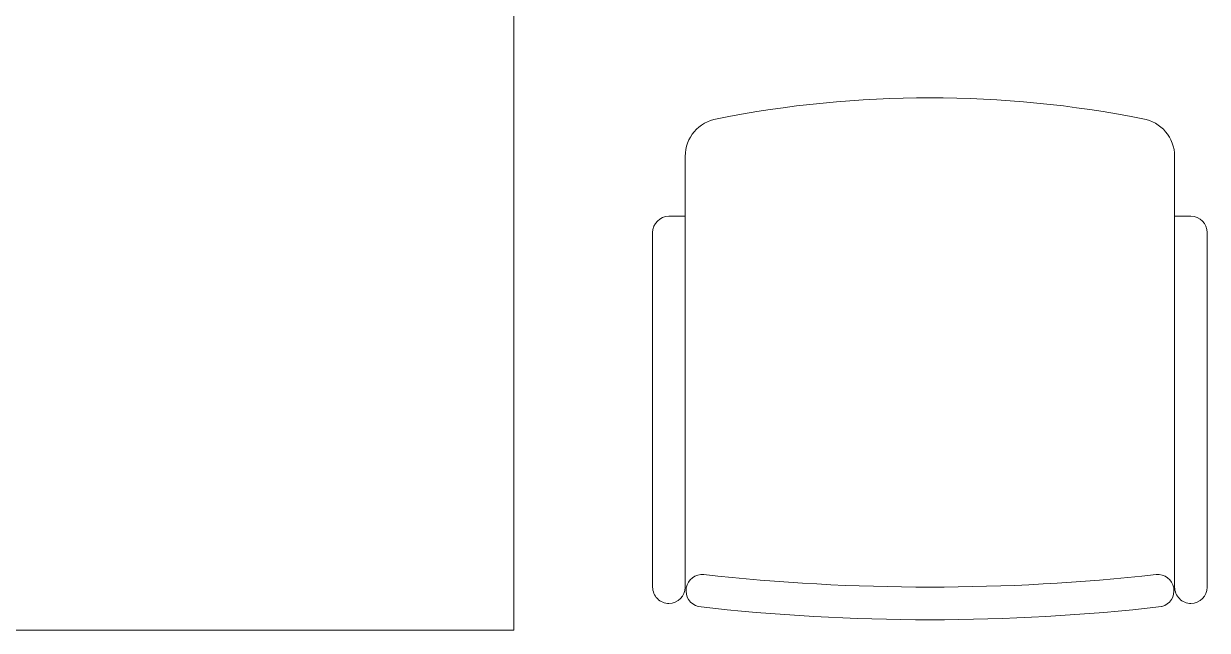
# Model space of a CAD drawing. Header units: inches. Extents: x -501855 to 57169, y -29325 to 19878.
# Drawn here: x 32496 to 33584, y -8891 to -8333 of the extents above; entities that cross this region are included whole.
import ezdxf

# ---------------------------------------------------------------- set-up
doc = ezdxf.new("R2010")
doc.units = ezdxf.units.IN
doc.header["$LTSCALE"] = 25
doc.header["$MEASUREMENT"] = 0
doc.linetypes.add('DASHDOT', pattern=[25.4, 12.7, -6.35, 0, -6.35])
doc.layers.get('0').update_dxf_attribs({"color": 8})
for name, color, linetype, lineweight in [('00-Ground Floor$0$LOADING', 253, 'Continuous', 5), ('00-Ground Floor$0$NEW Wall', 166, 'Continuous', 5), ('E-LITE-CLNG-CNDT', 6, 'DASHDOT', 35)]:
    doc.layers.add(name, color=color, linetype=linetype, lineweight=lineweight)

# ---------------------------------------------------------------- blocks, each defined once
blk = doc.blocks.new('00-Ground Floor$0$GF21016-P')
at = {"layer": '00-Ground Floor$0$LOADING', "extrusion": (-1.24384e-09, -1.20261e-09, -1)}
for p, q in [((0.0128, 0.0179), (0.0128, 0.4136)), ((0.4628, 0.0179), (0.4628, 0.4136)), ((-0.0022, 0.3585), (0.0128, 0.3585)), ((0.4778, 0.3585), (0.4628, 0.3585)), ((-0.0172, 0.0179), (-0.0172, 0.3435)), ((0.4928, 0.0179), (0.4928, 0.3435)), ((0.4778, 0.0029), (0.4778, 0.0029))]:
    blk.add_line(p, q, dxfattribs=at)
for centre, radius, start, end in [((-0.2378, -0.5362), 1.0036, 78.7568, 101.2432), ((-0.0478, 0.4136), 0.035, 0, 80.6557), ((-0.4278, 0.4136), 0.035, 99.3443, 180), ((0.0022, 0.3435), 0.015, 0, 90), ((-0.4778, 0.3435), 0.015, 90, 180), ((-0.0284, 0.0145), 0.015, 284.3864, 95.5209), ((-0.2378, 1.8928), 1.8749, 263.6341, 276.3659), ((-0.4471, 0.0145), 0.015, 84.4791, 255.6136), ((0.0022, 0.0179), 0.015, 270, 0), ((0.0022, 0.0179), 0.015, 180, 270), ((-0.4778, 0.0179), 0.015, 270, 0), ((-0.4778, 0.0179), 0.015, 180, 270), ((-0.2378, 1.8734), 1.8855, 263.5119, 276.4881)]:
    blk.add_arc(centre, radius, start, end, dxfattribs=at)
blk = doc.blocks.new('*X160')
at = {"color": 0}
for p, q in [((13, 1), (13, 1)), ((13, 1), (13, 1)), ((13, 1), (13, 1)), ((13, 1), (13, 1)), ((13, 1), (13, 1)), ((13, 1), (13, 1)), ((13, 1), (13, 1)), ((13, 1), (13, 1)), ((13, 1), (13, 1)), ((13, 1), (13, 1)), ((13, 1), (13, 1)), ((13, 1), (13, 1)), ((13, 1), (13, 1)), ((13, 1), (13, 1)), ((13, 1), (13, 1)), ((13, 1), (14, 1)), ((13, 1), (14, 1)), ((13, 1), (14, 1)), ((13, 1), (13, 1)), ((13, 1), (13, 1)), ((13, 1), (13, 1)), ((13, 1), (13, 1)), ((13, 1), (13, 1)), ((13, 1), (13, 1)), ((13, 1), (13, 1)), ((13, 1), (13, 1)), ((13, 1), (13, 1)), ((13, 1), (13, 1)), ((13, 1), (13, 1)), ((13, 1), (13, 1)), ((13, 1), (13, 1)), ((13, 1), (13, 1)), ((13, 1), (13, 1)), ((13, 1), (13, 1)), ((13, 1), (13, 1)), ((13, 1), (13, 1)), ((13, 1), (13, 1)), ((13, 1), (13, 1)), ((13, 1), (13, 1)), ((13, 1), (13, 1)), ((13, 1), (13, 1)), ((13, 1), (13, 1)), ((13, 1), (13, 1)), ((13, 1), (13, 1)), ((13, 1), (13, 1)), ((13, 1), (13, 1)), ((13, 1), (13, 1)), ((13, 1), (13, 1)), ((13, 1), (13, 1)), ((13, 1), (13, 1)), ((13, 1), (13, 1)), ((13, 1), (13, 1)), ((13, 1), (13, 1)), ((13, 1), (13, 1)), ((13, 1), (13, 1)), ((13, 1), (13, 1)), ((13, 1), (13, 1)), ((13, 1), (13, 1)), ((13, 1), (13, 1)), ((13, 1), (13, 1)), ((13, 1), (13, 1)), ((13, 1), (13, 1)), ((13, 1), (13, 1)), ((13, 1), (13, 1)), ((13, 1), (13, 1)), ((13, 1), (13, 1)), ((13, 1), (13, 1)), ((13, 1), (13, 1)), ((13, 1), (13, 1)), ((13, 1), (13, 1)), ((13, 1), (13, 1)), ((13, 1), (13, 1)), ((13, 1), (13, 1)), ((13, 1), (13, 1)), ((13, 1), (13, 1)), ((13, 1), (13, 1)), ((13, 1), (13, 1)), ((13, 1), (13, 1)), ((13, 1), (13, 1)), ((13, 1), (13, 1)), ((13, 1), (13, 1)), ((13, 1), (13, 1)), ((13, 1), (13, 1)), ((13, 1), (13, 1)), ((13, 1), (13, 1)), ((13, 1), (13, 1)), ((13, 1), (13, 1)), ((13, 1), (13, 1)), ((13, 1), (13, 1)), ((13, 1), (13, 1)), ((13, 1), (13, 1)), ((13, 1), (13, 1)), ((13, 1), (13, 1)), ((13, 1), (13, 1)), ((13, 1), (13, 1)), ((13, 1), (13, 1)), ((13, 1), (13, 1)), ((13, 1), (13, 1)), ((13, 1), (13, 1)), ((13, 1), (13, 1)), ((13, 1), (13, 1)), ((13, 1), (13, 1)), ((13, 1), (13, 1)), ((13, 1), (13, 1)), ((13, 1), (13, 1)), ((13, 1), (13, 1)), ((13, 1), (13, 1)), ((13, 1), (13, 1)), ((13, 1), (13, 1)), ((13, 1), (13, 1)), ((13, 1), (13, 1)), ((13, 1), (13, 1)), ((13, 1), (13, 1)), ((13, 1), (13, 1)), ((13, 1), (13, 1)), ((13, 1), (13, 1)), ((13, 1), (13, 1)), ((13, 1), (13, 1)), ((13, 1), (13, 1)), ((13, 1), (13, 1)), ((13, 1), (13, 1)), ((13, 1), (13, 1)), ((13, 1), (13, 1)), ((13, 1), (14, 1)), ((13, 0), (13, 0)), ((13, 0), (13, 0)), ((13, 0), (13, 0)), ((13, 0), (13, 0)), ((13, 0), (13, 0)), ((13, 0), (13, 0)), ((13, 0), (13, 0)), ((13, 0), (13, 0)), ((13, 0), (13, 0)), ((13, 0), (13, 0)), ((13, 0), (13, 0)), ((13, 0), (13, 0)), ((13, 0), (13, 0)), ((13, 0), (13, 0)), ((13, 0), (13, 0)), ((13, 0), (13, 0)), ((13, 0), (13, 0)), ((13, 0), (13, 0)), ((13, 0), (13, 0)), ((13, 0), (13, 0)), ((13, 0), (13, 0)), ((13, 0), (13, 0)), ((13, 0), (13, 0)), ((13, 0), (13, 0)), ((13, 0), (13, 0)), ((13, 0), (13, 0)), ((13, 0), (13, 0)), ((13, 0), (13, 0)), ((13, 0), (13, 0)), ((13, 0), (13, 0)), ((13, 0), (13, 0)), ((13, 0), (13, 0)), ((13, 0), (13, 0)), ((13, 0), (13, 0)), ((13, 0), (13, 0)), ((13, 0), (13, 0)), ((13, 0), (13, 0)), ((13, 0), (13, 0)), ((13, 0), (13, 0)), ((13, 0), (13, 0)), ((13, 0), (13, 0)), ((13, 0), (13, 0)), ((13, 0), (13, 0)), ((13, 0), (13, 0)), ((13, 0), (13, 0)), ((13, 0), (13, 0)), ((13, 0), (13, 0)), ((13, 0), (13, 0)), ((13, 0), (14, 0)), ((13, 0), (14, 0)), ((13, 0), (13, 0)), ((13, 0), (14, 0)), ((14, 1), (14, 1)), ((14, 1), (14, 1)), ((14, 1), (14, 1)), ((14, 1), (14, 1)), ((14, 1), (14, 1)), ((14, 1), (14, 1)), ((14, 1), (14, 1)), ((14, 1), (14, 1)), ((14, 1), (14, 1)), ((14, 1), (14, 1)), ((14, 1), (14, 1)), ((14, 1), (14, 1)), ((14, 1), (14, 1)), ((14, 1), (14, 1)), ((14, 1), (14, 1)), ((14, 1), (14, 1)), ((14, 1), (14, 1)), ((14, 1), (14, 1)), ((14, 1), (14, 1)), ((14, 1), (14, 1)), ((14, 1), (14, 1)), ((14, 1), (14, 1)), ((14, 1), (14, 1)), ((14, 1), (14, 1)), ((14, 1), (14, 1)), ((14, 1), (14, 1)), ((14, 1), (14, 1)), ((14, 1), (14, 1)), ((14, 1), (14, 1)), ((14, 1), (14, 1)), ((14, 1), (14, 1)), ((14, 1), (14, 1)), ((14, 1), (14, 1)), ((14, 1), (14, 1)), ((14, 1), (14, 1)), ((14, 1), (14, 1)), ((14, 1), (14, 1)), ((14, 1), (14, 1)), ((14, 1), (14, 1)), ((14, 1), (14, 1)), ((14, 1), (14, 1)), ((14, 1), (14, 1)), ((14, 1), (14, 1)), ((14, 1), (14, 1)), ((14, 1), (14, 1)), ((14, 1), (14, 1)), ((14, 1), (14, 1)), ((14, 1), (14, 1)), ((14, 1), (14, 1)), ((14, 1), (14, 1)), ((14, 1), (14, 1)), ((14, 1), (14, 1)), ((14, 1), (14, 1)), ((14, 1), (14, 1)), ((14, 1), (14, 1)), ((14, 1), (14, 1)), ((14, 1), (14, 1)), ((14, 1), (14, 1)), ((14, 1), (14, 1)), ((14, 1), (14, 1)), ((14, 1), (14, 1)), ((14, 1), (14, 1)), ((14, 1), (14, 1)), ((14, 1), (14, 1)), ((14, 1), (14, 1)), ((14, 1), (14, 1)), ((14, 1), (14, 1)), ((14, 1), (14, 1)), ((14, 1), (14, 1)), ((14, 1), (14, 1)), ((14, 1), (14, 1)), ((14, 1), (14, 1)), ((14, 1), (14, 1)), ((14, 1), (14, 1)), ((14, 1), (14, 1)), ((14, 1), (14, 1)), ((14, 1), (14, 1)), ((14, 1), (14, 1)), ((14, 1), (14, 1)), ((14, 1), (14, 1)), ((14, 1), (14, 1)), ((14, 1), (14, 1)), ((14, 1), (14, 1)), ((14, 1), (14, 1)), ((14, 1), (14, 1)), ((14, 1), (14, 1)), ((14, 1), (14, 1)), ((14, 1), (14, 1)), ((14, 1), (14, 1)), ((14, 1), (14, 1)), ((14, 1), (14, 1)), ((14, 1), (14, 1)), ((14, 1), (14, 1)), ((14, 1), (14, 1)), ((14, 0), (14, 0)), ((14, 0), (14, 0)), ((14, 0), (14, 0)), ((14, 0), (14, 0)), ((14, 0), (14, 0)), ((14, 0), (14, 0)), ((14, 0), (14, 0)), ((14, 0), (14, 0)), ((14, 0), (14, 0)), ((14, 0), (14, 0)), ((14, 0), (14, 0)), ((14, 0), (14, 0)), ((14, 0), (14, 0)), ((14, 0), (14, 0)), ((14, 0), (14, 0)), ((14, 0), (14, 0)), ((14, 0), (14, 0)), ((14, 0), (14, 0)), ((14, 0), (14, 0)), ((14, 0), (14, 0)), ((14, 0), (14, 0)), ((14, 0), (14, 0)), ((14, 0), (14, 0)), ((14, 0), (14, 0)), ((14, 0), (14, 0)), ((14, 0), (14, 0)), ((14, 0), (14, 0)), ((14, 0), (14, 0)), ((14, 0), (14, 0)), ((14, 0), (14, 0)), ((14, 0), (14, 0)), ((14, 0), (14, 0)), ((14, 0), (14, 0)), ((14, 0), (14, 0)), ((14, 0), (14, 0)), ((14, 0), (14, 0)), ((14, 0), (14, 0)), ((14, 0), (14, 0)), ((14, 0), (14, 0)), ((14, 0), (14, 0)), ((14, 0), (14, 0)), ((14, 0), (14, 0)), ((14, 0), (14, 0)), ((14, 0), (14, 0)), ((14, 0), (14, 0)), ((14, 0), (14, 0)), ((14, 0), (14, 0)), ((14, 0), (14, 0)), ((13, 0), (13, 0)), ((13, 0), (14, 0)), ((13, 0), (13, 0)), ((13, 0), (14, 0)), ((13, 0), (13, 0)), ((13, 0), (14, 0)), ((13, 0), (13, 0)), ((13, 0), (13, 0)), ((13, 0), (13, 0)), ((13, 0), (13, 0)), ((13, 0), (14, 0)), ((13, 0), (13, 0)), ((13, 0), (14, 0)), ((13, 0), (13, 0)), ((13, 0), (14, 0)), ((13, 0), (13, 0)), ((13, 0), (14, 0)), ((13, 0), (13, 0)), ((13, 0), (14, 0)), ((13, 0), (13, 0)), ((13, 0), (14, 0)), ((13, 0), (13, 0)), ((13, 0), (14, 0)), ((13, 0), (13, 0)), ((13, 0), (13, 0)), ((13, 0), (13, 0)), ((13, 0), (14, 0)), ((13, 0), (13, 0)), ((13, 0), (14, 0)), ((13, 0), (13, 0)), ((13, 0), (14, 0)), ((13, 0), (13, 0)), ((13, 0), (14, 0)), ((13, 0), (13, 0)), ((13, 0), (13, 0)), ((13, 0), (13, 0)), ((13, 0), (13, 0)), ((13, 0), (13, 0)), ((13, 0), (13, 0)), ((13, 0), (13, 0)), ((13, 0), (13, 0)), ((13, 0), (13, 0)), ((13, 0), (13, 0)), ((13, 0), (13, 0)), ((13, 0), (13, 0)), ((13, 0), (13, 0)), ((13, 0), (13, 0)), ((13, 0), (13, 0)), ((13, 0), (13, 0)), ((13, 0), (13, 0)), ((13, 0), (13, 0)), ((13, 0), (13, 0)), ((13, 0), (13, 0)), ((13, 0), (13, 0)), ((13, 0), (13, 0)), ((13, 0), (13, 0)), ((13, 0), (13, 0)), ((13, 0), (13, 0)), ((13, 0), (13, 0)), ((13, 0), (13, 0)), ((13, 0), (13, 0)), ((13, 0), (13, 0)), ((13, 0), (13, 0)), ((13, 0), (13, 0)), ((13, -1), (13, -1)), ((13, -1), (13, -1)), ((13, -1), (13, -1)), ((13, -1), (13, -1)), ((13, -1), (13, -1)), ((13, -1), (14, -1)), ((13, -1), (13, -1)), ((14, 0), (14, 0)), ((14, 0), (14, 0)), ((14, 0), (14, 0)), ((14, 0), (14, 0)), ((14, 0), (14, 0)), ((14, 0), (14, 0)), ((14, 0), (14, 0)), ((14, 0), (14, 0)), ((14, 0), (14, 0)), ((14, 0), (14, 0)), ((14, 0), (14, 0)), ((14, 0), (14, 0)), ((14, 0), (14, 0)), ((14, 0), (14, 0)), ((14, 0), (14, 0)), ((13, 0), (14, 0)), ((14, 0), (14, 0)), ((14, 0), (14, 0)), ((14, 0), (14, 0)), ((14, 0), (14, 0)), ((14, 0), (14, 0)), ((14, 0), (14, 0)), ((14, 0), (14, 0)), ((14, 0), (14, 0)), ((14, 0), (14, 0)), ((14, 0), (14, 0)), ((14, 0), (14, 0)), ((14, 0), (14, 0)), ((14, 0), (14, 0)), ((14, 0), (14, 0)), ((14, 0), (14, 0)), ((14, 0), (14, 0)), ((14, 0), (14, 0)), ((14, 0), (14, 0)), ((14, 0), (14, 0)), ((14, 0), (14, 0)), ((14, 0), (14, 0)), ((14, 0), (14, 0)), ((14, 0), (14, 0)), ((14, 0), (14, 0)), ((14, 0), (14, 0)), ((14, 0), (14, 0)), ((14, 0), (14, 0)), ((14, 0), (14, 0)), ((14, 0), (14, 0)), ((14, 0), (14, 0)), ((14, 0), (14, 0)), ((14, 0), (14, 0)), ((14, 0), (14, 0)), ((14, 0), (14, 0)), ((14, -1), (14, -1)), ((14, -1), (14, -1)), ((14, -1), (14, -1)), ((14, -1), (14, -1)), ((14, -1), (14, -1))]:
    blk.add_line(p, q, dxfattribs=at)
blk = doc.blocks.new('*X159')
at = {"color": 0}
for p, q in [((5, 3), (5, 3)), ((5, 3), (5, 3)), ((5, 3), (5, 3)), ((5, 3), (5, 3)), ((5, 3), (5, 3)), ((5, 3), (5, 3)), ((5, 3), (5, 3)), ((5, 3), (5, 3)), ((5, 3), (5, 3)), ((5, 3), (5, 3)), ((5, 3), (5, 3)), ((5, 3), (5, 3)), ((5, 3), (5, 3)), ((5, 3), (5, 3)), ((5, 3), (5, 3)), ((5, 3), (5, 3)), ((5, 3), (5, 3)), ((5, 3), (5, 3)), ((5, 3), (5, 3)), ((5, 3), (5, 3)), ((5, 3), (5, 3)), ((5, 3), (5, 3)), ((5, 3), (5, 3)), ((5, 3), (5, 3)), ((5, 3), (5, 3)), ((5, 3), (5, 3)), ((5, 3), (5, 3)), ((5, 3), (5, 3)), ((5, 3), (5, 3)), ((5, 3), (5, 3)), ((5, 3), (5, 3)), ((5, 3), (5, 3)), ((5, 3), (5, 3)), ((5, 3), (5, 3)), ((5, 3), (5, 3)), ((5, 3), (5, 3)), ((5, 3), (5, 3)), ((5, 3), (5, 3)), ((5, 3), (5, 3)), ((5, 3), (5, 3)), ((5, 3), (5, 3)), ((5, 3), (5, 3)), ((5, 3), (5, 3)), ((5, 3), (5, 3)), ((5, 3), (5, 3)), ((5, 3), (5, 3)), ((5, 3), (5, 3)), ((5, 3), (5, 3)), ((5, 3), (5, 3)), ((5, 3), (5, 3)), ((5, 3), (5, 3)), ((5, 3), (5, 3)), ((5, 3), (5, 3)), ((5, 3), (5, 3)), ((5, 3), (5, 3)), ((5, 3), (5, 3)), ((5, 3), (5, 3)), ((5, 3), (5, 3)), ((5, 3), (5, 3)), ((5, 3), (5, 3)), ((5, 3), (5, 3)), ((5, 3), (5, 3)), ((5, 3), (5, 3)), ((5, 3), (5, 3)), ((5, 3), (5, 3)), ((5, 3), (5, 3)), ((6, 3), (5, 3)), ((5, 3), (5, 3)), ((6, 3), (5, 3)), ((5, 3), (5, 3)), ((6, 3), (5, 3)), ((5, 3), (5, 3)), ((6, 3), (5, 3)), ((5, 3), (5, 3)), ((5, 3), (5, 3)), ((5, 3), (5, 3)), ((5, 3), (5, 3)), ((5, 3), (5, 3)), ((5, 3), (5, 3)), ((5, 3), (5, 3)), ((5, 3), (5, 3)), ((5, 3), (5, 3)), ((5, 3), (5, 3)), ((5, 3), (5, 3)), ((5, 3), (5, 3)), ((5, 3), (5, 3)), ((5, 3), (5, 3)), ((5, 3), (5, 3)), ((5, 3), (5, 3)), ((5, 3), (5, 3)), ((5, 3), (5, 3)), ((5, 3), (5, 3)), ((5, 3), (5, 3)), ((5, 3), (5, 3)), ((5, 3), (5, 3)), ((5, 3), (5, 3)), ((6, 3), (6, 3)), ((6, 3), (6, 3)), ((6, 3), (6, 3)), ((6, 3), (6, 3)), ((6, 3), (6, 3)), ((6, 3), (6, 3)), ((6, 3), (6, 3)), ((6, 3), (6, 3)), ((6, 3), (6, 3)), ((6, 3), (6, 3)), ((6, 3), (6, 3)), ((6, 3), (6, 3)), ((6, 3), (6, 3)), ((6, 3), (6, 3)), ((6, 3), (6, 3)), ((6, 3), (6, 3)), ((6, 3), (6, 3)), ((6, 3), (6, 3)), ((6, 3), (6, 3)), ((6, 3), (6, 3)), ((6, 3), (6, 3)), ((6, 3), (6, 3)), ((6, 3), (6, 3)), ((6, 3), (6, 3)), ((6, 3), (6, 3)), ((6, 3), (6, 3)), ((6, 3), (6, 3)), ((6, 3), (6, 3)), ((6, 3), (6, 3)), ((6, 3), (6, 3)), ((6, 3), (6, 3)), ((6, 3), (6, 3)), ((6, 3), (6, 3)), ((6, 3), (6, 3)), ((6, 3), (6, 3)), ((6, 3), (6, 3)), ((6, 3), (6, 3)), ((6, 3), (6, 3)), ((6, 3), (6, 3)), ((6, 3), (6, 3)), ((6, 3), (6, 3)), ((6, 3), (6, 3)), ((6, 3), (6, 3)), ((6, 3), (6, 3)), ((6, 3), (6, 3)), ((6, 3), (6, 3)), ((6, 3), (6, 3)), ((6, 3), (6, 3)), ((6, 3), (6, 3)), ((6, 3), (6, 3)), ((6, 3), (6, 3)), ((6, 3), (6, 3)), ((6, 3), (6, 3)), ((6, 3), (6, 3)), ((6, 3), (6, 3)), ((6, 3), (6, 3)), ((6, 3), (6, 3)), ((6, 3), (6, 3)), ((6, 3), (6, 3)), ((6, 3), (6, 3)), ((6, 3), (6, 3)), ((6, 3), (6, 3)), ((6, 3), (6, 3)), ((6, 3), (6, 3)), ((6, 3), (6, 3)), ((6, 3), (6, 3)), ((6, 3), (6, 3)), ((6, 3), (6, 3)), ((6, 3), (6, 3)), ((6, 3), (6, 3)), ((6, 3), (6, 3)), ((6, 3), (6, 3)), ((6, 3), (6, 3)), ((6, 3), (6, 3)), ((6, 3), (6, 3)), ((6, 3), (6, 3)), ((6, 3), (6, 3)), ((6, 3), (6, 3)), ((6, 3), (6, 3)), ((6, 3), (6, 3)), ((6, 3), (6, 3)), ((6, 3), (6, 3)), ((6, 3), (6, 3)), ((6, 3), (6, 3)), ((6, 3), (6, 3)), ((6, 3), (6, 3)), ((6, 3), (6, 3)), ((6, 3), (6, 3)), ((6, 3), (6, 3)), ((6, 3), (6, 3)), ((6, 3), (6, 3)), ((6, 3), (6, 3)), ((6, 3), (6, 3)), ((6, 3), (6, 3)), ((6, 3), (6, 3)), ((6, 3), (6, 3)), ((6, 3), (6, 3)), ((6, 3), (6, 3)), ((6, 3), (6, 3)), ((6, 3), (6, 3)), ((6, 3), (6, 3)), ((6, 3), (6, 3)), ((6, 3), (6, 3)), ((6, 3), (6, 3)), ((6, 3), (6, 3)), ((6, 3), (6, 3)), ((6, 3), (6, 3)), ((6, 3), (6, 3)), ((6, 3), (6, 3)), ((6, 3), (6, 3)), ((6, 3), (6, 3)), ((6, 3), (6, 3)), ((6, 3), (6, 3)), ((6, 3), (6, 3)), ((6, 3), (6, 3)), ((6, 3), (6, 3)), ((6, 3), (6, 3)), ((6, 3), (6, 3)), ((6, 3), (6, 3)), ((6, 3), (6, 3)), ((6, 3), (6, 3)), ((6, 3), (6, 3)), ((6, 3), (6, 3)), ((6, 3), (6, 3)), ((6, 3), (6, 3)), ((6, 3), (6, 3)), ((6, 3), (6, 3)), ((6, 3), (6, 3)), ((6, 3), (6, 3)), ((6, 3), (6, 3)), ((6, 3), (6, 3)), ((6, 3), (6, 3)), ((6, 3), (6, 3)), ((6, 3), (6, 3)), ((6, 3), (6, 3)), ((6, 3), (6, 3)), ((6, 3), (6, 3)), ((6, 3), (6, 3)), ((6, 3), (6, 3)), ((6, 3), (6, 3)), ((6, 3), (6, 3)), ((6, 3), (6, 3)), ((6, 3), (6, 3)), ((6, 3), (6, 3)), ((6, 3), (6, 3)), ((6, 3), (6, 3)), ((6, 3), (6, 3)), ((6, 3), (6, 3)), ((6, 3), (6, 3)), ((6, 3), (6, 3)), ((6, 3), (6, 3)), ((6, 3), (6, 3)), ((6, 3), (6, 3)), ((6, 3), (6, 3)), ((6, 3), (6, 3)), ((6, 3), (6, 3)), ((6, 3), (6, 3)), ((6, 3), (6, 3)), ((6, 3), (6, 3)), ((6, 3), (6, 3)), ((6, 3), (6, 3)), ((6, 3), (6, 3)), ((6, 3), (6, 3)), ((6, 3), (6, 3)), ((6, 3), (6, 3)), ((6, 3), (6, 3)), ((6, 3), (6, 3)), ((6, 3), (6, 3)), ((6, 3), (6, 3)), ((6, 3), (6, 3)), ((6, 3), (6, 3)), ((6, 3), (6, 3)), ((6, 3), (6, 3)), ((6, 3), (6, 3)), ((6, 3), (6, 3)), ((6, 3), (6, 3)), ((6, 3), (6, 3)), ((6, 3), (6, 3)), ((6, 3), (6, 3)), ((6, 3), (6, 3)), ((6, 3), (6, 3)), ((6, 3), (6, 3)), ((6, 3), (6, 3)), ((6, 3), (6, 3)), ((6, 3), (6, 3)), ((6, 3), (6, 3)), ((6, 3), (6, 3)), ((6, 3), (6, 3)), ((6, 3), (6, 3)), ((6, 3), (6, 3)), ((6, 3), (6, 3)), ((6, 3), (6, 3)), ((6, 3), (6, 3)), ((6, 3), (6, 3)), ((6, 3), (6, 3)), ((6, 3), (6, 3)), ((6, 3), (6, 3)), ((6, 3), (6, 3)), ((6, 3), (6, 3)), ((6, 3), (6, 3)), ((6, 3), (6, 3)), ((6, 3), (6, 3)), ((6, 3), (6, 3)), ((6, 3), (6, 3)), ((6, 3), (5, 3)), ((6, 3), (5, 3)), ((6, 3), (5, 3)), ((6, 3), (5, 3)), ((6, 3), (5, 3)), ((6, 3), (6, 3)), ((6, 3), (6, 3)), ((6, 3), (6, 3)), ((6, 3), (6, 3)), ((6, 3), (6, 3)), ((6, 3), (6, 3)), ((6, 3), (6, 3)), ((6, 3), (6, 3)), ((6, 3), (6, 3)), ((6, 3), (6, 3)), ((6, 3), (6, 3)), ((6, 3), (6, 3)), ((6, 3), (6, 3)), ((6, 3), (6, 3)), ((6, 3), (6, 3)), ((6, 3), (6, 3)), ((6, 3), (6, 3)), ((6, 3), (6, 3)), ((6, 3), (6, 3)), ((6, 3), (6, 3)), ((6, 3), (6, 3)), ((6, 3), (6, 3)), ((6, 3), (6, 3)), ((6, 3), (6, 3)), ((6, 3), (6, 3)), ((6, 3), (6, 3)), ((6, 3), (6, 3)), ((6, 3), (6, 3)), ((6, 3), (6, 3)), ((6, 3), (6, 3)), ((6, 3), (6, 3)), ((6, 3), (6, 3)), ((6, 3), (6, 3)), ((6, 3), (6, 3)), ((6, 3), (6, 3)), ((6, 3), (6, 3)), ((6, 3), (6, 3)), ((6, 3), (6, 3)), ((6, 3), (6, 3)), ((6, 3), (6, 3)), ((6, 3), (6, 3)), ((6, 3), (6, 3)), ((6, 3), (6, 3)), ((6, 3), (6, 3)), ((6, 3), (6, 3)), ((6, 3), (6, 3)), ((6, 3), (6, 3)), ((6, 3), (6, 3)), ((6, 3), (6, 3)), ((6, 3), (6, 3)), ((6, 3), (6, 3)), ((6, 3), (6, 3)), ((6, 3), (6, 3)), ((6, 3), (6, 3)), ((6, 3), (6, 3)), ((6, 3), (6, 3)), ((6, 3), (6, 3)), ((6, 3), (6, 3)), ((6, 3), (6, 3)), ((6, 3), (6, 3)), ((6, 3), (6, 3)), ((6, 3), (6, 3)), ((6, 3), (6, 3)), ((6, 3), (6, 3)), ((6, 3), (6, 3)), ((6, 3), (6, 3)), ((6, 3), (6, 3)), ((6, 3), (6, 3)), ((6, 3), (6, 3)), ((6, 3), (6, 3)), ((6, 3), (6, 3)), ((6, 3), (6, 3)), ((6, 3), (6, 3)), ((6, 3), (6, 3)), ((6, 3), (6, 3)), ((6, 3), (6, 3)), ((6, 3), (6, 3)), ((6, 3), (6, 3)), ((6, 3), (6, 3)), ((6, 3), (6, 3)), ((6, 3), (6, 3)), ((6, 3), (6, 3)), ((6, 3), (6, 3)), ((6, 3), (6, 3)), ((6, 3), (6, 3)), ((6, 3), (6, 3)), ((6, 3), (6, 3)), ((6, 3), (6, 3)), ((6, 3), (6, 3)), ((6, 3), (6, 3)), ((6, 3), (6, 3)), ((6, 3), (6, 3)), ((6, 3), (6, 3)), ((6, 3), (6, 3)), ((6, 3), (6, 3)), ((6, 3), (6, 3)), ((6, 3), (6, 3)), ((6, 3), (6, 3)), ((6, 3), (6, 3)), ((6, 3), (6, 3)), ((6, 3), (6, 3)), ((6, 3), (6, 3)), ((6, 3), (6, 3)), ((6, 3), (6, 3)), ((6, 3), (6, 3)), ((6, 3), (6, 3)), ((6, 3), (6, 3)), ((6, 3), (6, 3)), ((6, 3), (6, 3)), ((6, 3), (6, 3)), ((6, 3), (6, 3)), ((6, 3), (6, 3)), ((6, 3), (6, 3)), ((6, 3), (6, 3)), ((6, 3), (6, 3)), ((6, 3), (6, 3)), ((6, 3), (6, 3)), ((6, 3), (6, 3)), ((6, 3), (6, 3)), ((6, 3), (6, 3)), ((6, 3), (6, 3)), ((6, 3), (6, 3)), ((6, 3), (6, 3)), ((6, 3), (6, 3)), ((6, 3), (6, 3)), ((6, 3), (6, 3)), ((6, 3), (6, 3)), ((6, 3), (6, 3)), ((6, 3), (6, 3)), ((6, 3), (6, 3)), ((6, 3), (6, 3)), ((6, 3), (6, 3)), ((6, 3), (6, 3)), ((6, 3), (6, 3)), ((6, 3), (6, 3)), ((6, 3), (6, 3)), ((6, 3), (6, 3)), ((6, 3), (6, 3)), ((6, 3), (6, 3)), ((6, 3), (6, 3)), ((6, 3), (6, 3)), ((6, 3), (6, 3)), ((6, 3), (6, 3)), ((6, 3), (6, 3)), ((6, 3), (6, 3)), ((6, 3), (6, 3)), ((6, 3), (6, 3)), ((6, 3), (6, 3)), ((6, 3), (6, 3)), ((6, 3), (6, 3)), ((6, 3), (6, 3)), ((6, 3), (6, 3)), ((6, 3), (6, 3)), ((6, 3), (6, 3)), ((6, 3), (6, 3)), ((6, 3), (6, 3)), ((6, 3), (6, 3)), ((6, 3), (6, 3)), ((6, 3), (6, 3)), ((6, 3), (6, 3)), ((6, 3), (6, 3)), ((6, 3), (6, 3)), ((6, 3), (6, 3)), ((6, 3), (6, 3)), ((6, 3), (6, 3)), ((6, 3), (6, 3)), ((6, 3), (6, 3)), ((6, 3), (6, 3)), ((6, 3), (6, 3)), ((6, 3), (6, 3)), ((6, 3), (6, 3)), ((6, 3), (6, 3)), ((6, 3), (6, 3)), ((6, 3), (6, 3)), ((6, 3), (6, 3)), ((6, 3), (6, 3)), ((6, 3), (6, 3)), ((6, 3), (6, 3)), ((6, 3), (6, 3)), ((6, 3), (6, 3)), ((6, 3), (6, 3)), ((6, 3), (6, 3)), ((6, 3), (6, 3)), ((6, 3), (6, 3)), ((6, 3), (6, 3)), ((6, 3), (6, 3)), ((6, 3), (6, 3)), ((6, 3), (6, 3)), ((6, 3), (6, 3)), ((6, 3), (6, 3)), ((6, 3), (6, 3)), ((6, 3), (6, 3)), ((6, 3), (6, 3)), ((6, 3), (6, 3)), ((6, 3), (6, 3)), ((6, 3), (6, 3)), ((6, 3), (6, 3)), ((6, 3), (6, 3)), ((6, 3), (6, 3)), ((6, 3), (6, 3)), ((6, 3), (6, 3)), ((6, 3), (6, 3)), ((6, 3), (6, 3)), ((6, 3), (6, 3)), ((6, 3), (6, 3)), ((6, 3), (6, 3)), ((6, 3), (6, 3)), ((6, 3), (6, 3)), ((6, 3), (6, 3)), ((6, 3), (6, 3)), ((6, 3), (6, 3)), ((6, 3), (6, 3)), ((6, 3), (6, 3)), ((6, 3), (6, 3)), ((6, 3), (6, 3)), ((6, 3), (6, 3)), ((6, 3), (6, 3)), ((6, 3), (6, 3)), ((6, 3), (6, 3)), ((6, 3), (6, 3)), ((6, 3), (6, 3)), ((6, 3), (6, 3)), ((6, 3), (6, 3)), ((6, 3), (6, 3)), ((6, 3), (6, 3)), ((6, 3), (6, 3)), ((6, 3), (6, 3)), ((6, 3), (6, 3)), ((6, 3), (6, 3)), ((6, 3), (6, 3)), ((6, 3), (6, 3)), ((6, 3), (6, 3)), ((6, 3), (6, 3)), ((6, 3), (6, 3)), ((6, 3), (6, 3)), ((6, 3), (6, 3)), ((6, 3), (6, 3)), ((6, 3), (6, 3)), ((6, 3), (6, 3)), ((6, 3), (6, 3)), ((6, 3), (6, 3)), ((6, 3), (6, 3)), ((6, 3), (6, 3)), ((6, 3), (6, 3)), ((6, 3), (6, 3)), ((6, 3), (6, 3)), ((6, 3), (6, 3)), ((6, 3), (6, 3)), ((6, 3), (6, 3)), ((6, 3), (6, 3)), ((6, 3), (6, 3)), ((6, 3), (6, 3)), ((6, 3), (6, 3)), ((6, 3), (6, 3)), ((6, 3), (6, 3)), ((6, 3), (6, 3)), ((6, 3), (6, 3)), ((6, 3), (6, 3)), ((6, 3), (6, 3)), ((6, 3), (6, 3)), ((6, 3), (6, 3)), ((6, 3), (6, 3)), ((6, 3), (6, 3)), ((6, 3), (6, 3)), ((6, 3), (6, 3)), ((6, 3), (6, 3)), ((6, 3), (6, 3)), ((6, 3), (6, 3)), ((6, 3), (6, 3)), ((6, 3), (6, 3)), ((6, 3), (6, 3)), ((6, 3), (6, 3)), ((6, 3), (6, 3)), ((6, 3), (6, 3)), ((6, 3), (6, 3)), ((6, 3), (6, 3)), ((6, 3), (6, 3)), ((6, 3), (6, 3)), ((6, 3), (6, 3)), ((6, 3), (6, 3)), ((6, 3), (6, 3)), ((6, 3), (6, 3)), ((6, 3), (6, 3)), ((6, 3), (6, 3)), ((6, 3), (6, 3)), ((6, 3), (6, 3)), ((6, 3), (6, 3)), ((6, 3), (6, 3)), ((6, 3), (6, 3)), ((6, 3), (6, 3)), ((6, 3), (6, 3)), ((6, 3), (6, 3)), ((6, 3), (6, 3)), ((6, 3), (6, 3)), ((6, 3), (6, 3)), ((6, 3), (6, 3)), ((6, 3), (6, 3)), ((6, 3), (6, 3)), ((6, 3), (6, 3)), ((6, 3), (6, 3)), ((6, 3), (6, 3)), ((6, 3), (6, 3)), ((6, 3), (6, 3)), ((6, 3), (6, 3)), ((6, 3), (6, 3)), ((6, 3), (6, 3)), ((6, 3), (6, 3)), ((6, 3), (6, 3)), ((6, 3), (6, 3)), ((6, 3), (6, 3)), ((6, 3), (6, 3)), ((6, 3), (6, 3)), ((6, 3), (6, 3)), ((6, 3), (6, 3)), ((6, 3), (6, 3)), ((6, 3), (6, 3)), ((6, 3), (6, 3))]:
    blk.add_line(p, q, dxfattribs=at)
blk = doc.blocks.new('00-Ground Floor$0$GF21043-P')
at = {"color": 0}
for p, q in [((0.8, 0.75), (-0.8, 0.75)), ((0.8, 0), (0.8, 0.75))]:
    blk.add_line(p, q, dxfattribs=at)
for points in [[(0.8, 0.75), (0.8, 0.75), (0.8, 0.75), (0.8, 0.75), (0.8, 0.75), (0.8, 0.75), (0.8, 0.75), (0.8, 0.75), (0.8, 0.75), (0.8, 0.75), (0.8, 0.75), (0.8, 0.75), (0.8, 0.75), (0.8, 0.75), (0.8, 0.75), (0.8, 0.75), (0.8, 0.75), (0.8, 0.75), (0.8, 0.75), (0.8, 0.75), (0.8, 0.75), (0.8, 0.75), (0.8, 0.75), (0.8, 0.75), (0.8, 0.75), (0.8, 0.75), (0.8, 0.75), (0.8, 0.75), (0.8, 0.75), (0.8, 0.75), (0.8, 0.75), (0.8, 0.75), (0.8, 0.75), (0.8, 0.75), (0.8, 0.75), (0.8, 0.75), (0.8, 0.75), (0.8, 0.75), (0.8, 0.75), (0.8, 0.75), (0.8, 0.75), (0.8, 0.75), (0.8, 0.75), (0.8, 0.75), (0.8, 0.75), (0.8, 0.75), (0.8, 0.75), (0.8, 0.75), (0.8, 0.75), (0.8, 0.75), (0.8, 0.75), (0.8, 0.75), (0.8, 0.75), (0.8, 0.75), (0.8, 0.75), (0.8, 0.75), (0.8, 0.75), (0.8, 0.75), (0.8, 0.75), (0.8, 0.75), (0.8, 0.75), (0.8, 0.75), (0.8, 0.75), (0.8, 0.75), (0.8, 0.75), (0.8, 0.75), (0.8, 0.75), (0.8, 0.75), (0.8, 0.75), (0.8, 0.75), (0.8, 0.75), (0.8, 0.75), (0.8, 0.75), (0.8, 0.75), (0.8, 0.75), (0.8, 0.75), (0.8, 0.75), (0.8, 0.75), (0.8, 0.75), (0.8, 0.75), (0.8, 0.75), (0.8, 0.75), (0.8, 0.75), (0.8, 0.75), (0.8, 0.75), (0.8, 0.75), (0.8, 0.75), (0.8, 0.75), (0.8, 0.75), (0.8, 0.75), (0.8, 0.75), (0.8, 0.75), (0.8, 0.75), (0.8, 0.75), (0.8, 0.75), (0.8, 0.75), (0.8, 0.75), (0.8, 0.75), (0.8, 0.75), (0.8, 0.75), (0.8, 0.75), (0.8, 0.75), (0.8, 0.75), (0.8, 0.75), (0.8, 0.75), (0.8, 0.75), (0.8, 0.75), (0.8, 0.75), (0.8, 0.75), (0.8, 0.75), (0.8, 0.75), (0.8, 0.75), (0.8, 0.75), (0.8, 0.75), (0.8, 0.75), (0.8, 0.75), (0.8, 0.75), (0.8, 0.75), (0.8, 0.75), (0.8, 0.75), (0.8, 0.75), (0.8, 0.75), (0.8, 0.75), (0.8, 0.75), (0.8, 0.75), (0.8, 0.75), (0.8, 0.75), (0.8, 0.75), (0.8, 0.75), (0.8, 0.75), (0.8, 0.75), (0.8, 0.75), (0.8, 0.75), (0.8, 0.75), (0.8, 0.75), (0.8, 0.75), (0.8, 0.75), (0.8, 0.75), (0.8, 0.75), (0.8, 0.75), (0.8, 0.75), (0.8, 0.75), (0.8, 0.75), (0.8, 0.75), (0.8, 0.75), (0.8, 0.75), (0.8, 0.75), (0.8, 0.75), (0.8, 0.75), (0.8, 0.75), (0.8, 0.75), (0.8, 0.75), (0.8, 0.75), (0.8, 0.75), (0.8, 0.75), (0.8, 0.75), (0.8, 0.75), (0.8, 0.75), (0.8, 0.75), (0.8, 0.75), (0.8, 0.75), (0.8, 0.75), (0.8, 0.75), (0.8, 0.75), (0.8, 0.75), (0.8, 0.75), (0.8, 0.75), (0.8, 0.75), (0.8, 0.75), (0.8, 0.75), (0.8, 0.75), (0.8, 0.75), (0.8, 0.75), (0.8, 0.75), (0.8, 0.75), (0.8, 0.75), (0.8, 0.75), (0.8, 0.75), (0.8, 0.75), (0.8, 0.75), (0.8, 0.75), (0.8, 0.75), (0.8, 0.75), (0.8, 0.75), (0.8, 0.75), (0.8, 0.75), (0.8, 0.75), (0.8, 0.75), (0.8, 0.75), (0.8, 0.75), (0.8, 0.75), (0.8, 0.75), (0.8, 0.75), (0.8, 0.75), (0.8, 0.75), (0.8, 0.75), (0.8, 0.75), (0.8, 0.75), (0.8, 0.75), (0.8, 0.75), (0.8, 0.75), (0.8, 0.75), (0.8, 0.75), (0.8, 0.75), (0.8, 0.75), (0.8, 0.75), (0.8, 0.75), (0.8, 0.75), (0.8, 0.75), (0.8, 0.75), (0.8, 0.75), (0.8, 0.75), (0.8, 0.75), (0.8, 0.75), (0.8, 0.75), (0.8, 0.75), (0.8, 0.75), (0.8, 0.75), (0.8, 0.75), (0.8, 0.75), (0.8, 0.75), (0.8, 0.75), (0.8, 0.75), (0.8, 0.75), (0.8, 0.75), (0.8, 0.75), (0.8, 0.75), (0.8, 0.75), (0.8, 0.75), (0.8, 0.75), (0.8, 0.75), (0.8, 0.75), (0.8, 0.75), (0.8, 0.75), (0.8, 0.75), (0.8, 0.75), (0.8, 0.75), (0.8, 0.75), (0.8, 0.75), (0.8, 0.75), (0.8, 0.75), (0.8, 0.75), (0.8, 0.75), (0.8, 0.75), (0.8, 0.75), (0.8, 0.75), (0.8, 0.75), (0.8, 0.75), (0.8, 0.75), (0.8, 0.75), (0.8, 0.75), (0.8, 0.75), (0.8, 0.75), (0.8, 0.75), (0.8, 0.75), (0.8, 0.75), (0.8, 0.75), (0.8, 0.75), (0.8, 0.75), (0.8, 0.75), (0.8, 0.75), (0.8, 0.75), (0.8, 0.75), (0.8, 0.75), (0.8, 0.75), (0.8, 0.75), (0.8, 0.75), (0.8, 0.75), (0.8, 0.75), (0.8, 0.75), (0.8, 0.75), (0.8, 0.75), (0.8, 0.75), (0.8, 0.75), (0.8, 0.75), (0.8, 0.75), (0.8, 0.75)], [(0.8, 0.75), (0.8, 0.75), (0.8, 0.75), (0.8, 0.75), (0.8, 0.75), (0.8, 0.75), (0.8, 0.75), (0.8, 0.75), (0.8, 0.75), (0.8, 0.75), (0.8, 0.75), (0.8, 0.75), (0.8, 0.75), (0.8, 0.75), (0.8, 0.75), (0.8, 0.75), (0.8, 0.75), (0.8, 0.75), (0.8, 0.75), (0.8, 0.75), (0.8, 0.75), (0.8, 0.75), (0.8, 0.75), (0.8, 0.75), (0.8, 0.75), (0.8, 0.75), (0.8, 0.75), (0.8, 0.75), (0.8, 0.75), (0.8, 0.75), (0.8, 0.75), (0.8, 0.75), (0.8, 0.75), (0.8, 0.75), (0.8, 0.75), (0.8, 0.75), (0.8, 0.75), (0.8, 0.75), (0.8, 0.75), (0.8, 0.75), (0.8, 0.75), (0.8, 0.75), (0.8, 0.75), (0.8, 0.75), (0.8, 0.75), (0.8, 0.75), (0.8, 0.75), (0.8, 0.75), (0.8, 0.75), (0.8, 0.75), (0.8, 0.75), (0.8, 0.75), (0.8, 0.75), (0.8, 0.75), (0.8, 0.75), (0.8, 0.75), (0.8, 0.75), (0.8, 0.75), (0.8, 0.75), (0.8, 0.75), (0.8, 0.75), (0.8, 0.75), (0.8, 0.75), (0.8, 0.75), (0.8, 0.75), (0.8, 0.75), (0.8, 0.75), (0.8, 0.75), (0.8, 0.75), (0.8, 0.75), (0.8, 0.75), (0.8, 0.75), (0.8, 0.75), (0.8, 0.75), (0.8, 0.75), (0.8, 0.75), (0.8, 0.75), (0.8, 0.75), (0.8, 0.75), (0.8, 0.75), (0.8, 0.75), (0.8, 0.75), (0.8, 0.75), (0.8, 0.75), (0.8, 0.75), (0.8, 0.75), (0.8, 0.75), (0.8, 0.75), (0.8, 0.75), (0.8, 0.75), (0.8, 0.75), (0.8, 0.75), (0.8, 0.75), (0.8, 0.75), (0.8, 0.75), (0.8, 0.75), (0.8, 0.75), (0.8, 0.75), (0.8, 0.75), (0.8, 0.75), (0.8, 0.75), (0.8, 0.75), (0.8, 0.75), (0.8, 0.75), (0.8, 0.75), (0.8, 0.75), (0.8, 0.75), (0.8, 0.75), (0.8, 0.75), (0.8, 0.75), (0.8, 0.75), (0.8, 0.75), (0.8, 0.75), (0.8, 0.75), (0.8, 0.75), (0.8, 0.75), (0.8, 0.75), (0.8, 0.75), (0.8, 0.75), (0.8, 0.75), (0.8, 0.75), (0.8, 0.75), (0.8, 0.75), (0.8, 0.75), (0.8, 0.75), (0.8, 0.75), (0.8, 0.75), (0.8, 0.75), (0.8, 0.75), (0.8, 0.75), (0.8, 0.75), (0.8, 0.75), (0.8, 0.75), (0.8, 0.75), (0.8, 0.75), (0.8, 0.75), (0.8, 0.75), (0.8, 0.75), (0.8, 0.75), (0.8, 0.75), (0.8, 0.75), (0.8, 0.75), (0.8, 0.75), (0.8, 0.75), (0.8, 0.75), (0.8, 0.75), (0.8, 0.75), (0.8, 0.75), (0.8, 0.75), (0.8, 0.75), (0.8, 0.75), (0.8, 0.75), (0.8, 0.75), (0.8, 0.75), (0.8, 0.75), (0.8, 0.75), (0.8, 0.75), (0.8, 0.75), (0.8, 0.75), (0.8, 0.75), (0.8, 0.75), (0.8, 0.75), (0.8, 0.75), (0.8, 0.75), (0.8, 0.75), (0.8, 0.75), (0.8, 0.75), (0.8, 0.75), (0.8, 0.75), (0.8, 0.75), (0.8, 0.75), (0.8, 0.75), (0.8, 0.75), (0.8, 0.75), (0.8, 0.75), (0.8, 0.75), (0.8, 0.75), (0.8, 0.75), (0.8, 0.75), (0.8, 0.75), (0.8, 0.75), (0.8, 0.75), (0.8, 0.75), (0.8, 0.75), (0.8, 0.75), (0.8, 0.75), (0.8, 0.75), (0.8, 0.75), (0.8, 0.75), (0.8, 0.75), (0.8, 0.75), (0.8, 0.75), (0.8, 0.75), (0.8, 0.75), (0.8, 0.75), (0.8, 0.75), (0.8, 0.75), (0.8, 0.75), (0.8, 0.75), (0.8, 0.75), (0.8, 0.75), (0.8, 0.75), (0.8, 0.75), (0.8, 0.75), (0.8, 0.75), (0.8, 0.75), (0.8, 0.75), (0.8, 0.75), (0.8, 0.75), (0.8, 0.75), (0.8, 0.75), (0.8, 0.75), (0.8, 0.75), (0.8, 0.75), (0.8, 0.75), (0.8, 0.75), (0.8, 0.75), (0.8, 0.75), (0.8, 0.75)], [(0.8, 0.75), (0.8, 0.75), (0.8, 0.75), (0.8, 0.75), (0.8, 0.75), (0.8, 0.75), (0.8, 0.75), (0.8, 0.75), (0.8, 0.75), (0.8, 0.75), (0.8, 0.75), (0.8, 0.75), (0.8, 0.75), (0.8, 0.75), (0.8, 0.75), (0.8, 0.75), (0.8, 0.75), (0.8, 0.75), (0.8, 0.75), (0.8, 0.75), (0.8, 0.75), (0.8, 0.75), (0.8, 0.75), (0.8, 0.75), (0.8, 0.75), (0.8, 0.75), (0.8, 0.75), (0.8, 0.75), (0.8, 0.75), (0.8, 0.75), (0.8, 0.75), (0.8, 0.75), (0.8, 0.75), (0.8, 0.75), (0.8, 0.75), (0.8, 0.75), (0.8, 0.75), (0.8, 0.75), (0.8, 0.75), (0.8, 0.75), (0.8, 0.75), (0.8, 0.75), (0.8, 0.75), (0.8, 0.75), (0.8, 0.75), (0.8, 0.75), (0.8, 0.75), (0.8, 0.75), (0.8, 0.75), (0.8, 0.75), (0.8, 0.75), (0.8, 0.75), (0.8, 0.75), (0.8, 0.75), (0.8, 0.75), (0.8, 0.75), (0.8, 0.75), (0.8, 0.75), (0.8, 0.75), (0.8, 0.75), (0.8, 0.75), (0.8, 0.75), (0.8, 0.75), (0.8, 0.75), (0.8, 0.75), (0.8, 0.75), (0.8, 0.75), (0.8, 0.75), (0.8, 0.75), (0.8, 0.75), (0.8, 0.75), (0.8, 0.75), (0.8, 0.75), (0.8, 0.75), (0.8, 0.75), (0.8, 0.75), (0.8, 0.75), (0.8, 0.75), (0.8, 0.75), (0.8, 0.75), (0.8, 0.75), (0.8, 0.75), (0.8, 0.75), (0.8, 0.75), (0.8, 0.75), (0.8, 0.75), (0.8, 0.75), (0.8, 0.75), (0.8, 0.75), (0.8, 0.75), (0.8, 0.75), (0.8, 0.75), (0.8, 0.75), (0.8, 0.75), (0.8, 0.75), (0.8, 0.75), (0.8, 0.75), (0.8, 0.75), (0.8, 0.75), (0.8, 0.75), (0.8, 0.75), (0.8, 0.75), (0.8, 0.75), (0.8, 0.75), (0.8, 0.75), (0.8, 0.75), (0.8, 0.75), (0.8, 0.75), (0.8, 0.75), (0.8, 0.75), (0.8, 0.75), (0.8, 0.75), (0.8, 0.75), (0.8, 0.75), (0.8, 0.75), (0.8, 0.75), (0.8, 0.75), (0.8, 0.75), (0.8, 0.75), (0.8, 0.75), (0.8, 0.75), (0.8, 0.75), (0.8, 0.75), (0.8, 0.75), (0.8, 0.75), (0.8, 0.75), (0.8, 0.75), (0.8, 0.75), (0.8, 0.75), (0.8, 0.75), (0.8, 0.75), (0.8, 0.75), (0.8, 0.75), (0.8, 0.75), (0.8, 0.75), (0.8, 0.75), (0.8, 0.75), (0.8, 0.75), (0.8, 0.75), (0.8, 0.75), (0.8, 0.75), (0.8, 0.75), (0.8, 0.75), (0.8, 0.75), (0.8, 0.75), (0.8, 0.75), (0.8, 0.75), (0.8, 0.75), (0.8, 0.75), (0.8, 0.75), (0.8, 0.75), (0.8, 0.75), (0.8, 0.75), (0.8, 0.75), (0.8, 0.75), (0.8, 0.75), (0.8, 0.75), (0.8, 0.75), (0.8, 0.75), (0.8, 0.75), (0.8, 0.75), (0.8, 0.75), (0.8, 0.75), (0.8, 0.75), (0.8, 0.75), (0.8, 0.75), (0.8, 0.75), (0.8, 0.75), (0.8, 0.75), (0.8, 0.75), (0.8, 0.75), (0.8, 0.75), (0.8, 0.75), (0.8, 0.75), (0.8, 0.75), (0.8, 0.75), (0.8, 0.75), (0.8, 0.75), (0.8, 0.75), (0.8, 0.75), (0.8, 0.75), (0.8, 0.75), (0.8, 0.75), (0.8, 0.75), (0.8, 0.75), (0.8, 0.75), (0.8, 0.75), (0.8, 0.75), (0.8, 0.75), (0.8, 0.75), (0.8, 0.75), (0.8, 0.75), (0.8, 0.75), (0.8, 0.75), (0.8, 0.75), (0.8, 0.75), (0.8, 0.75), (0.8, 0.75), (0.8, 0.75), (0.8, 0.75), (0.8, 0.75), (0.8, 0.75), (0.8, 0.75), (0.8, 0.75), (0.8, 0.75), (0.8, 0.75), (0.8, 0.75), (0.8, 0.75), (0.8, 0.75), (0.8, 0.75), (0.8, 0.75), (0.8, 0.75), (0.8, 0.75), (0.8, 0.75)]]:
    blk.add_lwpolyline(points, close=True, dxfattribs=at)
at = {"layer": '00-Ground Floor$0$NEW Wall', "color": 0, "linetype": 'Continuous'}
for points in [[(0.8, 0.75), (0.8, 0.75), (0.8, 0.75), (0.8, 0.75), (0.8, 0.75), (0.8, 0.75), (0.8, 0.75), (0.8, 0.75), (0.8, 0.75), (0.8, 0.75)], [(0.8, 0.75), (0.8, 0.75), (0.8, 0.75), (0.8, 0.75), (0.8, 0.75), (0.8, 0.75), (0.8, 0.75), (0.8, 0.75), (0.8, 0.75)], [(0.8, 0.75), (0.8, 0.75), (0.8, 0.75), (0.8, 0.75), (0.8, 0.75), (0.8, 0.75), (0.8, 0.75), (0.8, 0.75), (0.8, 0.75), (0.8, 0.75), (0.8, 0.75), (0.8, 0.75), (0.8, 0.75), (0.8, 0.75), (0.8, 0.75), (0.8, 0.75), (0.8, 0.75), (0.8, 0.75)], [(0.8, 0.75), (0.8, 0.75), (0.8, 0.75), (0.8, 0.75), (0.8, 0.75), (0.8, 0.75), (0.8, 0.75)], [(0.8, 0.75), (0.8, 0.75), (0.8, 0.75), (0.8, 0.75), (0.8, 0.75), (0.8, 0.75), (0.8, 0.75), (0.8, 0.75), (0.8, 0.75), (0.8, 0.75), (0.8, 0.75), (0.8, 0.75), (0.8, 0.75), (0.8, 0.75), (0.8, 0.75)], [(0.8, 0.75), (0.8, 0.75), (0.8, 0.75), (0.8, 0.75), (0.8, 0.75), (0.8, 0.75), (0.8, 0.75), (0.8, 0.75), (0.8, 0.75), (0.8, 0.75)], [(0.8, 0.75), (0.8, 0.75), (0.8, 0.75), (0.8, 0.75), (0.8, 0.75), (0.8, 0.75), (0.8, 0.75), (0.8, 0.75), (0.8, 0.75), (0.8, 0.75), (0.8, 0.75), (0.8, 0.75)], [(0.8, 0.75), (0.8, 0.75), (0.8, 0.75), (0.8, 0.75), (0.8, 0.75), (0.8, 0.75), (0.8, 0.75), (0.8, 0.75), (0.8, 0.75), (0.8, 0.75)], [(0.8, 0.75), (0.8, 0.75), (0.8, 0.75), (0.8, 0.75), (0.8, 0.75), (0.8, 0.75), (0.8, 0.75), (0.8, 0.75), (0.8, 0.75), (0.8, 0.75)], [(0.8, 0.75), (0.8, 0.75), (0.8, 0.75), (0.8, 0.75), (0.8, 0.75), (0.8, 0.75), (0.8, 0.75), (0.8, 0.75)], [(0.8, 0.75), (0.8, 0.75), (0.8, 0.75), (0.8, 0.75), (0.8, 0.75), (0.8, 0.75), (0.8, 0.75), (0.8, 0.75), (0.8, 0.75), (0.8, 0.75), (0.8, 0.75), (0.8, 0.75), (0.8, 0.75), (0.8, 0.75), (0.8, 0.75), (0.8, 0.75), (0.8, 0.75), (0.8, 0.75), (0.8, 0.75), (0.8, 0.75), (0.8, 0.75), (0.8, 0.75), (0.8, 0.75), (0.8, 0.75), (0.8, 0.75), (0.8, 0.75), (0.8, 0.75), (0.8, 0.75), (0.8, 0.75), (0.8, 0.75), (0.8, 0.75), (0.8, 0.75), (0.8, 0.75), (0.8, 0.75), (0.8, 0.75), (0.8, 0.75), (0.8, 0.75), (0.8, 0.75), (0.8, 0.75), (0.8, 0.75), (0.8, 0.75), (0.8, 0.75), (0.8, 0.75), (0.8, 0.75), (0.8, 0.75), (0.8, 0.75), (0.8, 0.75), (0.8, 0.75), (0.8, 0.75), (0.8, 0.75), (0.8, 0.75), (0.8, 0.75), (0.8, 0.75), (0.8, 0.75), (0.8, 0.75), (0.8, 0.75), (0.8, 0.75), (0.8, 0.75), (0.8, 0.75), (0.8, 0.75), (0.8, 0.75), (0.8, 0.75), (0.8, 0.75), (0.8, 0.75), (0.8, 0.75), (0.8, 0.75), (0.8, 0.75), (0.8, 0.75), (0.8, 0.75), (0.8, 0.75), (0.8, 0.75), (0.8, 0.75), (0.8, 0.75), (0.8, 0.75), (0.8, 0.75), (0.8, 0.75), (0.8, 0.75), (0.8, 0.75), (0.8, 0.75), (0.8, 0.75), (0.8, 0.75), (0.8, 0.75), (0.8, 0.75), (0.8, 0.75), (0.8, 0.75), (0.8, 0.75), (0.8, 0.75), (0.8, 0.75), (0.8, 0.75), (0.8, 0.75), (0.8, 0.75), (0.8, 0.75), (0.8, 0.75), (0.8, 0.75), (0.8, 0.75), (0.8, 0.75), (0.8, 0.75), (0.8, 0.75), (0.8, 0.75), (0.8, 0.75), (0.8, 0.75), (0.8, 0.75), (0.8, 0.75), (0.8, 0.75), (0.8, 0.75), (0.8, 0.75), (0.8, 0.75), (0.8, 0.75), (0.8, 0.75), (0.8, 0.75), (0.8, 0.75)], [(0.8, 0.75), (0.8, 0.75), (0.8, 0.75), (0.8, 0.75), (0.8, 0.75), (0.8, 0.75), (0.8, 0.75), (0.8, 0.75), (0.8, 0.75), (0.8, 0.75), (0.8, 0.75), (0.8, 0.75), (0.8, 0.75), (0.8, 0.75), (0.8, 0.75), (0.8, 0.75), (0.8, 0.75)], [(0.8, 0.75), (0.8, 0.75), (0.8, 0.75), (0.8, 0.75), (0.8, 0.75), (0.8, 0.75), (0.8, 0.75)], [(0.8, 0.75), (0.8, 0.75), (0.8, 0.75), (0.8, 0.75), (0.8, 0.75), (0.8, 0.75), (0.8, 0.75), (0.8, 0.75), (0.8, 0.75), (0.8, 0.75), (0.8, 0.75), (0.8, 0.75), (0.8, 0.75), (0.8, 0.75), (0.8, 0.75), (0.8, 0.75), (0.8, 0.75), (0.8, 0.75), (0.8, 0.75), (0.8, 0.75), (0.8, 0.75), (0.8, 0.75), (0.8, 0.75), (0.8, 0.75), (0.8, 0.75), (0.8, 0.75), (0.8, 0.75), (0.8, 0.75), (0.8, 0.75), (0.8, 0.75), (0.8, 0.75), (0.8, 0.75), (0.8, 0.75), (0.8, 0.75), (0.8, 0.75), (0.8, 0.75), (0.8, 0.75), (0.8, 0.75), (0.8, 0.75), (0.8, 0.75), (0.8, 0.75), (0.8, 0.75), (0.8, 0.75), (0.8, 0.75), (0.8, 0.75), (0.8, 0.75), (0.8, 0.75), (0.8, 0.75), (0.8, 0.75), (0.8, 0.75), (0.8, 0.75), (0.8, 0.75), (0.8, 0.75), (0.8, 0.75), (0.8, 0.75), (0.8, 0.75), (0.8, 0.75), (0.8, 0.75), (0.8, 0.75), (0.8, 0.75), (0.8, 0.75), (0.8, 0.75), (0.8, 0.75), (0.8, 0.75), (0.8, 0.75), (0.8, 0.75), (0.8, 0.75), (0.8, 0.75), (0.8, 0.75), (0.8, 0.75), (0.8, 0.75), (0.8, 0.75), (0.8, 0.75), (0.8, 0.75), (0.8, 0.75), (0.8, 0.75), (0.8, 0.75), (0.8, 0.75), (0.8, 0.75), (0.8, 0.75), (0.8, 0.75), (0.8, 0.75), (0.8, 0.75), (0.8, 0.75), (0.8, 0.75), (0.8, 0.75), (0.8, 0.75), (0.8, 0.75), (0.8, 0.75)], [(0.8, 0.75), (0.8, 0.75), (0.8, 0.75), (0.8, 0.75), (0.8, 0.75), (0.8, 0.75), (0.8, 0.75), (0.8, 0.75), (0.8, 0.75), (0.8, 0.75), (0.8, 0.75), (0.8, 0.75), (0.8, 0.75), (0.8, 0.75), (0.8, 0.75), (0.8, 0.75), (0.8, 0.75), (0.8, 0.75), (0.8, 0.75), (0.8, 0.75), (0.8, 0.75), (0.8, 0.75), (0.8, 0.75), (0.8, 0.75), (0.8, 0.75), (0.8, 0.75), (0.8, 0.75), (0.8, 0.75), (0.8, 0.75), (0.8, 0.75), (0.8, 0.75), (0.8, 0.75), (0.8, 0.75), (0.8, 0.75), (0.8, 0.75), (0.8, 0.75), (0.8, 0.75), (0.8, 0.75), (0.8, 0.75), (0.8, 0.75), (0.8, 0.75), (0.8, 0.75), (0.8, 0.75), (0.8, 0.75), (0.8, 0.75), (0.8, 0.75), (0.8, 0.75), (0.8, 0.75), (0.8, 0.75), (0.8, 0.75), (0.8, 0.75), (0.8, 0.75), (0.8, 0.75), (0.8, 0.75)]]:
    blk.add_lwpolyline(points, dxfattribs=at)
at = {"color": 0}
for name, xscale, yscale, zscale in [('*X160', 5.5e-11, 5.5e-11, 5.5e-11), ('*X159', 8.59375e-11, 8.59375e-11, 8.59375e-11)]:
    blk.add_blockref(name, (0.8, 0.75), dxfattribs=dict(at, xscale=xscale, yscale=yscale, zscale=zscale))
blk = doc.blocks.new('00-Ground Floor')
at = {"layer": '00-Ground Floor$0$LOADING', "extrusion": (-2.34731e-18, 2.24019e-05, 1), "xscale": 1000, "yscale": 1000, "zscale": 1000, "rotation": 270}
blk.add_blockref('00-Ground Floor$0$GF21043-P', (32196.8, -8090.7, -0.2), dxfattribs=at)
at = {"layer": '00-Ground Floor$0$LOADING', "color": 1, "extrusion": (-2.67576e-11, 2.24019e-05, 1), "xscale": -1000.000000000002, "yscale": 1000.000000000002, "zscale": -1000.000000000002, "rotation": 2.511235315694194e-05}
blk.add_blockref('00-Ground Floor$0$GF21016-P', (33567.2, -8868.9, -0.2), dxfattribs=at)

msp = doc.modelspace()

# ---------------------------------------------------------------- block references
at = {"layer": 'E-LITE-CLNG-CNDT'}
msp.add_blockref('00-Ground Floor', (0, 0), dxfattribs=at)

doc.saveas('drawing.dxf')
